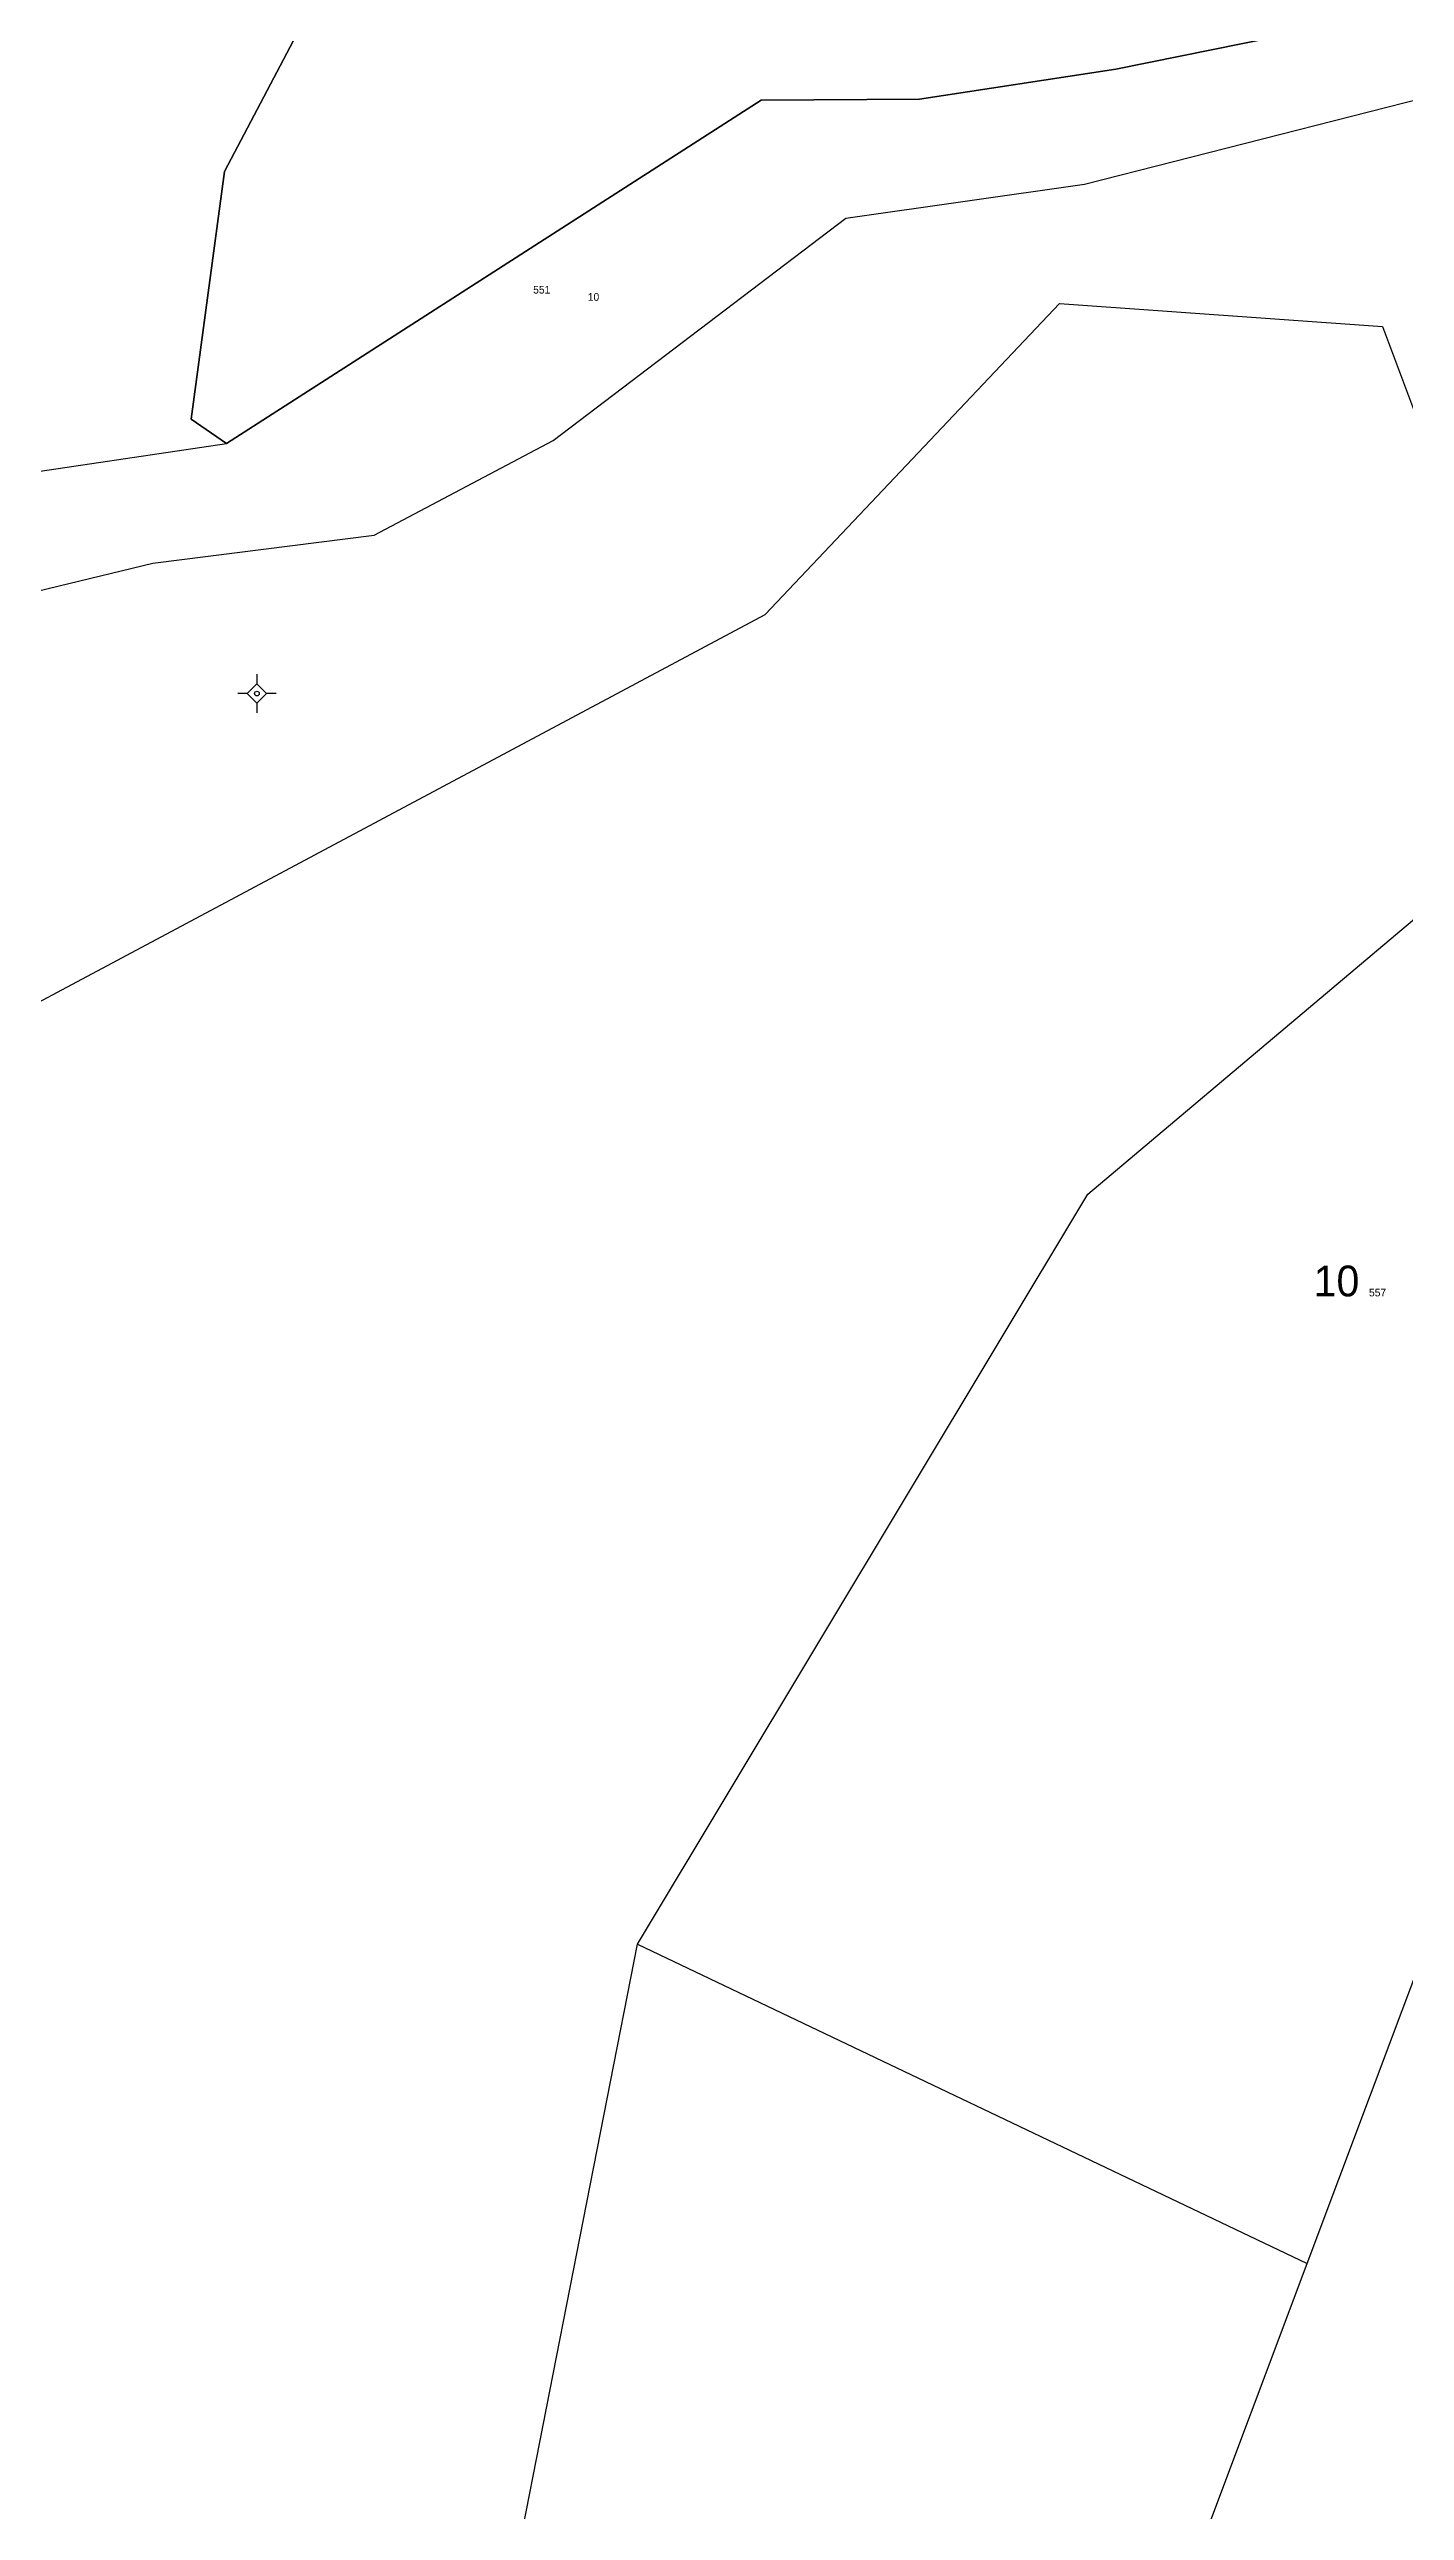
# Model space of a CAD drawing. Extents: x 530124 to 551589, y 1839482 to 1845671.
# Drawn here: x 551073.9 to 551162, y 1840077.5 to 1840237.4 of the extents above; entities that cross this region are included whole.
import ezdxf

# ---------------------------------------------------------------- set-up
doc = ezdxf.new("R2010")
doc.units = 0
for name, color, linetype in [('Level 10', 7, 'Continuous'), ('Level 11', 7, 'Continuous'), ('Level 14', 7, 'Continuous'), ('Level 22', 7, 'Continuous'), ('Level 6', 7, 'Continuous')]:
    doc.layers.add(name, color=color, linetype=linetype)

msp = doc.modelspace()

# ---------------------------------------------------------------- linework, layer by layer
at = {"layer": 'Level 10'}
for p, q in [((551066.13, 1840208.94), (551085.41, 1840211.8)), ((551093.97, 1840021.69), (551112.12, 1840114.28)), ((551112.12, 1840114.28), (551155.66, 1840093.53)), ((551142.97, 1840059.72), (551155.66, 1840093.53))]:
    msp.add_line(p, q, dxfattribs=at)
for points in [[(551100.35, 1840312.4), (551102.1, 1840260.73), (551098.04, 1840262.14), (551091.89, 1840242.04), (551085.27, 1840229.46), (551083.1, 1840213.38), (551085.41, 1840211.8)], [(551085.41, 1840211.8), (551120.17, 1840234.1), (551130.46, 1840234.18), (551143.22, 1840236.11), (551164.02, 1840240.33), (551175.82, 1840241.12), (551196.43, 1840243), (551208.88, 1840243.48)], [(551064.21, 1840200.05), (551080.62, 1840204.03), (551095.01, 1840205.85), (551106.65, 1840212), (551125.67, 1840226.44), (551141.18, 1840228.65), (551164.34, 1840234.54), (551195.45, 1840236.72), (551207.82, 1840234.86), (551220.09, 1840228.11), (551247.69, 1840204.89), (551271.31, 1840187.38), (551307.65, 1840162.21)], [(551066.02, 1840171.69), (551120.42, 1840200.68), (551139.55, 1840220.9), (551160.56, 1840219.39), (551162.7, 1840213.69), (551201.23, 1840214.87)], [(551112.12, 1840114.28), (551141.4, 1840163.02), (551185.96, 1840200.55), (551195.95, 1840200.83), (551201.23, 1840214.87)], [(551155.66, 1840093.53), (551186.6, 1840175.91), (551207.1, 1840170.35)]]:
    msp.add_lwpolyline(points, dxfattribs=at)
at = {"layer": 'Level 11'}
for p, q in [((551087.38, 1840196.8), (551087.38, 1840196.18)), ((551086.75, 1840195.55), (551086.13, 1840195.55)), ((551087.38, 1840196.18), (551086.75, 1840195.55)), ((551086.75, 1840195.55), (551087.38, 1840194.93)), ((551088, 1840195.55), (551087.38, 1840196.18)), ((551087.38, 1840194.93), (551088, 1840195.55)), ((551087.38, 1840194.93), (551087.38, 1840194.3)), ((551088.63, 1840195.55), (551088, 1840195.55))]:
    msp.add_line(p, q, dxfattribs=at)
msp.add_circle((551087.38, 1840195.55), 0.15, dxfattribs=at)
at = {"layer": 'Level 22'}
for points in [[(551208.88, 1840243.48), (551196.43, 1840243), (551175.82, 1840241.12), (551164.02, 1840240.33), (551143.22, 1840236.11), (551130.46, 1840234.18), (551120.17, 1840234.1), (551085.41, 1840211.8), (551083.1, 1840213.38), (551085.27, 1840229.46), (551091.89, 1840242.04)], [(551064.21, 1840200.05), (551080.62, 1840204.03), (551095.01, 1840205.85), (551106.65, 1840212), (551125.67, 1840226.44), (551141.18, 1840228.65), (551164.34, 1840234.54), (551195.45, 1840236.72), (551207.82, 1840234.86), (551220.09, 1840228.11), (551247.69, 1840204.89), (551271.31, 1840187.38), (551307.65, 1840162.21)], [(551066.02, 1840171.69), (551120.42, 1840200.68), (551139.55, 1840220.9), (551160.56, 1840219.39), (551162.7, 1840213.69), (551201.23, 1840214.87), (551249.66, 1840186.6), (551303.54, 1840154.39)]]:
    msp.add_lwpolyline(points, dxfattribs=at)

# ---------------------------------------------------------------- texts
at = {"layer": 'Level 14'}
for height, p in [(0.5, (551108.89, 1840221.07)), (2, (551156.08, 1840156.38))]:
    msp.add_text('10', height=height, dxfattribs=at).set_placement(p)
at = {"layer": 'Level 6'}
for s, p in [('551', (551105.34, 1840221.54)), ('557', (551159.68, 1840156.38))]:
    msp.add_text(s, height=0.5, dxfattribs=at).set_placement(p)

doc.saveas('drawing.dxf')
